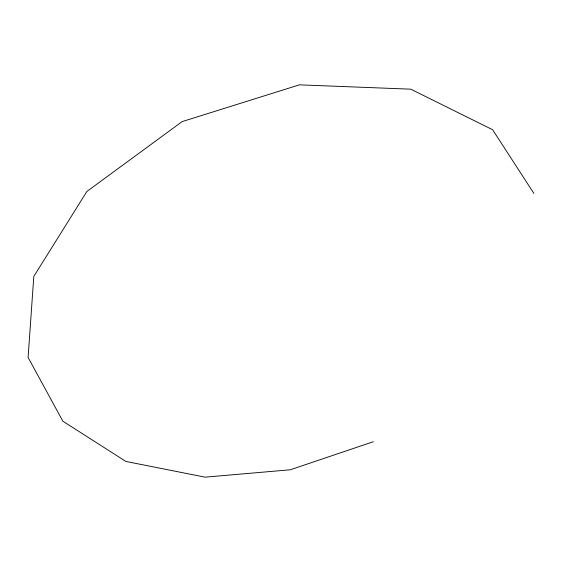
<?xml version="1.0" encoding="UTF-8"?>
<svg xmlns="http://www.w3.org/2000/svg" width="562" height="562" viewBox="0 0 562 562"><rect width="100%" height="100%" fill="white"/><g stroke="black" fill="none" stroke-linecap="round" stroke-linejoin="round"><path stroke-width="0.84" d="M373.28 441.746L290.266 469.79L205.053 477.159L125.874 461.444L62.839 421.184L28.1 357.453L33.804 276.434L86.885 191.459L182.116 121.617L299.427 84.841L410.766 89.175L492.621 129.738L533.9 193.433"/></g></svg>
